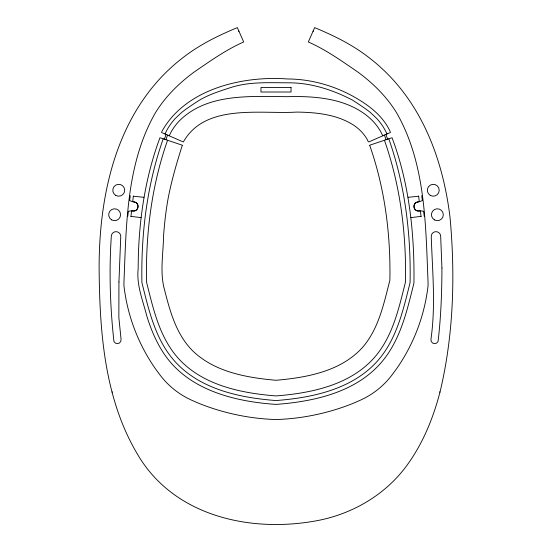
<?xml version="1.0" encoding="UTF-8"?>
<svg xmlns="http://www.w3.org/2000/svg" width="552" height="552" viewBox="0 0 552 552"><rect width="100%" height="100%" fill="white"/><g stroke="black" fill="none" stroke-linecap="round" stroke-linejoin="round"><path stroke-width="0.83" d="M410.888 217.633L421.066 216.349M127.788 216.149L128.368 211.347L129.589 211.071A11.061 10.219 6.8 0 1 133.004 210.981C138.793 211.906 139.932 202.405 134.088 201.928A11.061 10.219 6.8 0 1 130.796 201.038L129.672 200.48L130.244 195.67M130.914 216.522L131.59 210.898L133.004 210.981A4.561 4.561 0 0 0 138.076 207A4.561 4.561 0 0 0 134.088 201.928L132.694 201.673L133.37 196.05M440.006 392.092C453.578 335.319 455.359 276.09 450.101 218.137C444.125 167.18 426.779 115.678 391.133 77.673A184.292 184.292 0 0 0 364.927 54.551C349.519 43.249 332.207 34.948 314.64 27.6L308.34 41.966C326.135 49.852 342.178 61.286 358.179 72.284C373.159 83.352 386.635 96.669 396.467 112.573C425.847 163.64 425.626 224.974 428.048 282.127L428.076 285.653A181.78 181.78 0 0 1 396.529 368.839L393.555 372.855A81.965 81.965 0 0 1 359.538 400.559L353.466 403.215A226.762 226.762 0 0 1 276 419.548A226.762 226.762 0 0 1 198.534 403.215L192.462 400.559A81.965 81.965 0 0 1 158.445 372.855L155.471 368.839A181.78 181.78 0 0 1 123.924 285.653L123.952 282.127C126.373 224.974 126.153 163.64 155.533 112.573C165.365 96.669 178.841 83.352 193.821 72.284C209.822 61.286 225.865 49.852 243.66 41.966L237.36 27.6C219.793 34.948 202.48 43.249 187.073 54.551A184.292 184.292 0 0 0 160.867 77.673C113.526 128.368 99.091 200.562 99.118 267.886C99.643 331.441 104.238 398.572 137.607 454.434C174.101 516.844 251.85 533.384 318.538 520.377C352.411 513.664 384.006 495.399 405.092 467.82C422.107 445.485 432.947 419.12 440.006 392.092L439.537 391.954M141.112 217.633L130.934 216.349M163.206 138.8C146.984 184.906 140.96 233.903 141.919 282.652C148.585 309.127 154.698 337.099 172.514 358.669C197.471 388.705 238.312 397.606 275.434 400.504L276.566 400.504C313.688 397.606 354.529 388.705 379.486 358.669C397.302 337.099 403.415 309.127 410.081 282.652C411.04 233.903 405.016 184.906 388.794 138.8M164.42 139.207L166.028 134.419M165.973 139.732L167.539 135.081M167.566 140.263C151.572 185.72 145.59 234.027 146.521 282.1C153.007 307.712 158.838 334.822 176.06 355.729C200.224 384.737 239.823 393.045 275.669 395.901L276.331 395.901C312.177 393.045 351.776 384.737 375.94 355.729C393.162 334.822 398.992 307.712 405.478 282.1C406.41 234.027 400.428 185.72 384.433 140.263M182.25 145.486C176.902 162.274 171.934 179.276 168.477 196.581C166.021 209.518 164.544 222.615 163.578 235.738C163.323 252.471 160.142 269.721 163.62 286.177C169.402 309.044 175.405 333.518 192.613 350.768C214.638 372.117 246.62 377.651 276 380.28C307.381 377.527 342.516 371.151 363.934 345.773C379.114 327.122 384.013 302.938 389.884 280.23C390.719 234.545 384.923 188.674 369.75 145.486M143.962 197.319L133.349 196.222M164.958 133.957L167.242 129.478A60.099 60.099 0 0 1 175.012 118.749L181.78 112.332L185.679 109.372A347.953 347.953 0 0 1 199.603 100.064C209.374 94.316 220.303 90.963 231.019 87.451C249.311 81.62 268.631 82.752 287.551 82.807C310.183 82.538 332.497 89.686 352.397 100.064A347.953 347.953 0 0 1 366.321 109.372L370.219 112.332L376.988 118.749A60.099 60.099 0 0 1 384.758 129.478L387.042 133.957M169.174 135.792L171.244 131.749A55.504 55.504 0 0 1 178.42 121.84C206.338 92.722 250.849 96.51 287.599 96.669C317.476 95.827 351.803 98.842 373.58 121.84A55.504 55.504 0 0 1 380.763 131.749L382.826 135.792M161.77 131.652C185.237 88.934 242.425 75.61 287.516 78.964C312.618 79.046 337.893 86.692 359.179 99.891C371.958 107.661 383.916 117.776 390.229 131.652M161.432 132.411L183.347 141.981C205.275 103.065 260.227 114.34 296.707 112.084C316.593 112.332 337.789 114.464 354.701 125.884C359.766 129.458 364.134 134.053 367.211 139.456C367.901 140.615 368.149 142.864 369.716 141.519L390.568 132.411M369.674 145.217L392.03 137.717C409.246 183.14 414.642 234.096 413.931 283.121C407.114 310.307 400.766 338.997 382.446 361.125C356.84 392.017 314.95 401.421 276.759 404.347L275.241 404.347C234.352 401.47 188.584 390.105 164.261 354.108C156.347 342.44 150.91 329.309 146.777 315.889C142.83 300.336 136.309 284.935 138.179 268.596C138.2 224.353 144.631 178.579 159.97 137.717L182.326 145.217M111.994 392.092L112.47 391.982M418.651 196.222L408.038 197.319M385.972 134.419L387.58 139.207M384.461 135.081L386.027 139.732M421.756 195.67L422.328 200.48L421.204 201.038A11.061 10.219 -6.8 0 1 417.912 201.928C412.068 202.405 413.207 211.906 418.996 210.981A11.061 10.219 -6.8 0 1 422.411 211.071L423.632 211.347L424.212 216.149M418.63 196.05L419.306 201.673L417.912 201.928A4.561 4.561 0 0 0 413.924 207A4.561 4.561 0 0 0 418.996 210.981L420.41 210.898L421.086 216.522M313.253 31.45A11.799 1.38 23.7 0 1 313.115 31.071M238.885 31.071A11.799 1.38 -23.7 0 1 238.747 31.457M118.942 281.975L118.852 317.448L121.06 339.273A3.76 3.76 0 0 1 113.926 341.44C110.069 306.463 108.979 271.101 111.338 235.98A4.713 4.713 0 0 1 116.362 231.688A4.713 4.713 0 0 1 120.743 236.642L118.942 281.975M441.931 267.955C441.862 292.491 440.958 317.055 438.074 341.44A3.76 3.76 0 0 1 430.939 339.273C435.859 305.304 432.354 270.77 431.257 236.642A4.713 4.713 0 0 1 435.638 231.688A4.713 4.713 0 0 1 440.662 235.98L441.931 267.955M291.028 87.464L260.972 87.464L260.972 92.011L291.028 92.011L291.028 87.464M115.761 195.401A5.941 5.941 0 0 0 124.676 190.261A5.941 5.941 0 0 0 115.761 185.113A5.941 5.941 0 0 0 115.761 195.401M430.298 195.401A5.941 5.941 0 0 0 439.213 190.261A5.941 5.941 0 0 0 430.298 185.113A5.941 5.941 0 0 0 430.298 195.401M111.656 219.882A5.941 5.941 0 0 0 120.571 214.735A5.941 5.941 0 0 0 111.656 209.587A5.941 5.941 0 0 0 111.656 219.882M434.403 219.882A5.941 5.941 0 0 0 443.318 214.735A5.941 5.941 0 0 0 434.403 209.587A5.941 5.941 0 0 0 434.403 219.882"/></g></svg>
